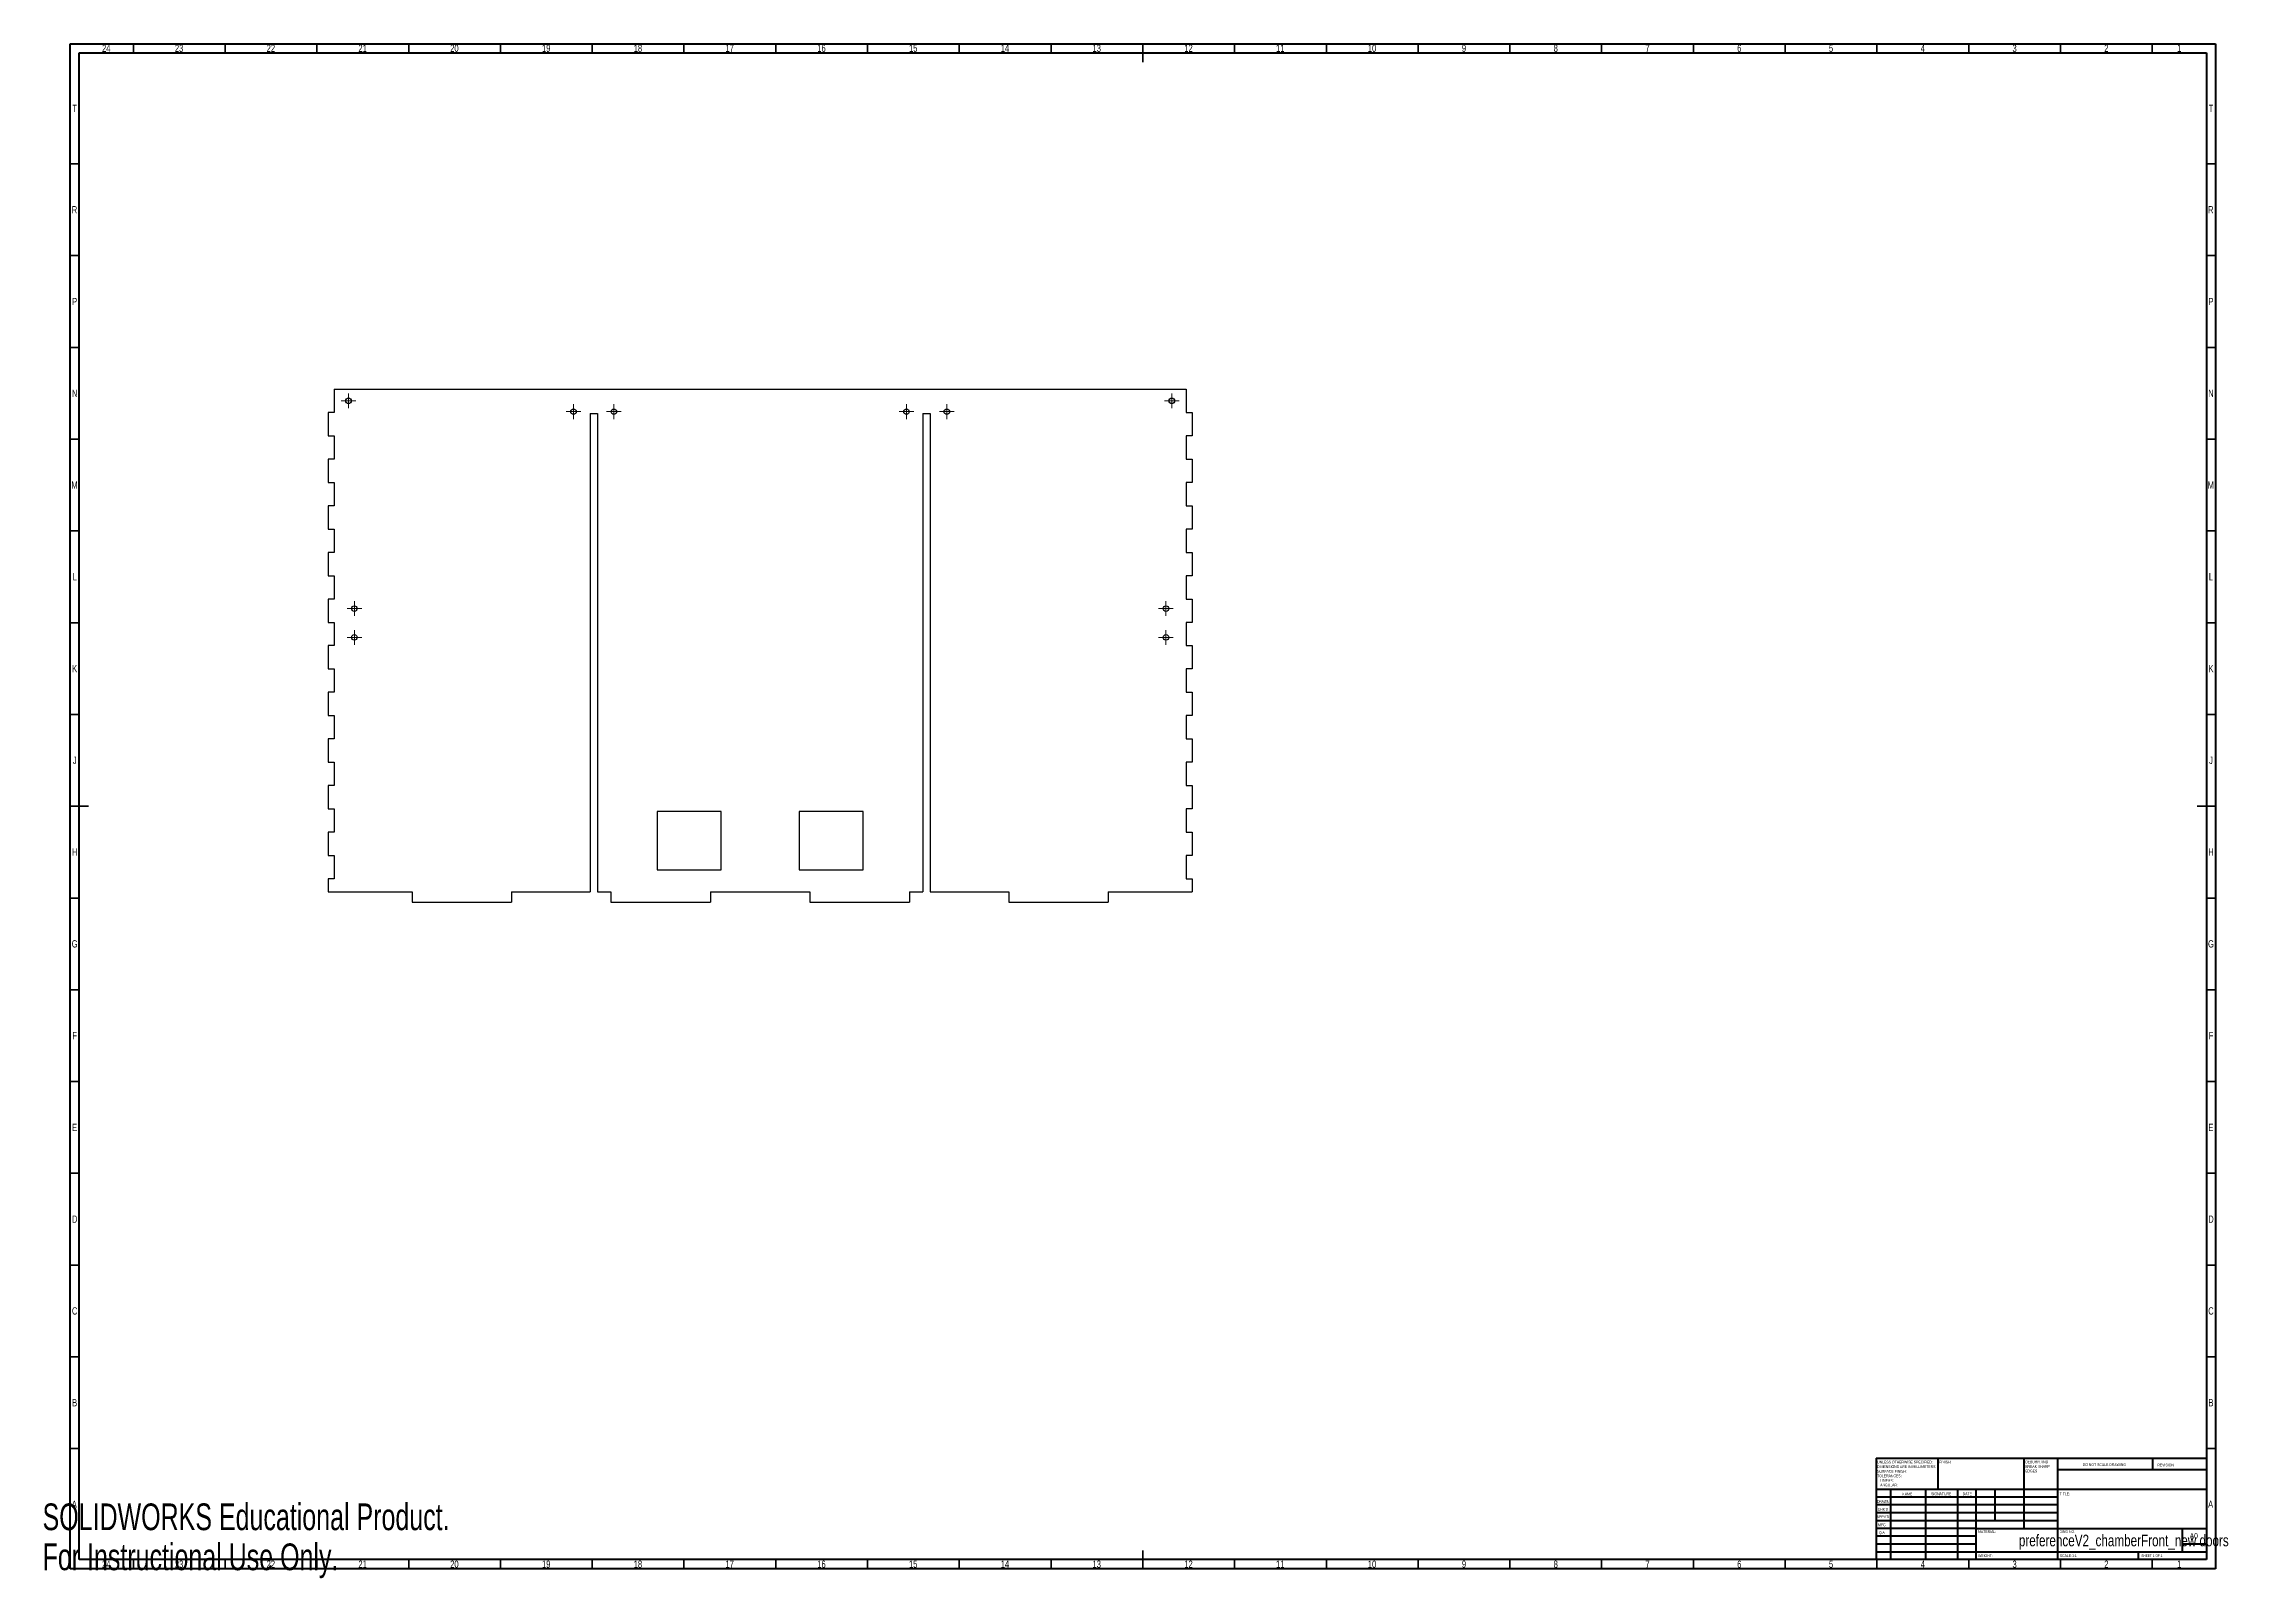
# Model space of a CAD drawing. Header units: millimetres. Extents: x 1 to 1191, y 0 to 836.
import ezdxf

# ---------------------------------------------------------------- set-up
doc = ezdxf.new("R2010")
doc.units = ezdxf.units.MM
doc.styles.add('SLDTEXTSTYLE0', font='TXT', dxfattribs={"width": 0.75})
doc.styles.add('SLDTEXTSTYLE1', font='TXT', dxfattribs={"width": 0.686449})
doc.styles.add('SLDTEXTSTYLE2', font='TXT', dxfattribs={"width": 0.6875})
doc.styles.add('SLDTEXTSTYLE3', font='TXT', dxfattribs={"width": 0.7})

# ---------------------------------------------------------------- blocks, each defined once
blk = doc.blocks.new('SW_CENTERMARKSYMBOL_0')
at = {"color": 0, "linetype": 'Continuous', "lineweight": 18}
for p, q in [((-2.5, 0), (-4, 0)), ((0, 0), (-2.5, 0)), ((0, 2.5), (0, 4)), ((0, 0), (0, 2.5)), ((0, 0), (0, -2.5)), ((0, 0), (2.5, 0)), ((2.5, 0), (4, 0)), ((0, -2.5), (0, -4))]:
    blk.add_line(p, q, dxfattribs=at)
blk = doc.blocks.new('SW_CENTERMARKSYMBOL_1')
at = {"color": 0, "linetype": 'Continuous', "lineweight": 18}
for p, q in [((-2.5, 0), (-4, 0)), ((0, 0), (-2.5, 0)), ((0, 2.5), (0, 4)), ((0, 0), (0, 2.5)), ((0, 0), (0, -2.5)), ((0, 0), (2.5, 0)), ((2.5, 0), (4, 0)), ((0, -2.5), (0, -4))]:
    blk.add_line(p, q, dxfattribs=at)
blk = doc.blocks.new('SW_CENTERMARKSYMBOL_2')
at = {"color": 0, "linetype": 'Continuous', "lineweight": 18}
for p, q in [((-2.5, 0), (-4, 0)), ((0, 0), (-2.5, 0)), ((0, 2.5), (0, 4)), ((0, 0), (0, 2.5)), ((0, 0), (0, -2.5)), ((0, 0), (2.5, 0)), ((2.5, 0), (4, 0)), ((0, -2.5), (0, -4))]:
    blk.add_line(p, q, dxfattribs=at)
blk = doc.blocks.new('SW_CENTERMARKSYMBOL_3')
at = {"color": 0, "linetype": 'Continuous', "lineweight": 18}
for p, q in [((-2.5, 0), (-4, 0)), ((0, 0), (-2.5, 0)), ((0, 2.5), (0, 4)), ((0, 0), (0, 2.5)), ((0, 0), (0, -2.5)), ((0, 0), (2.5, 0)), ((2.5, 0), (4, 0)), ((0, -2.5), (0, -4))]:
    blk.add_line(p, q, dxfattribs=at)
blk = doc.blocks.new('SW_CENTERMARKSYMBOL_4')
at = {"color": 0, "linetype": 'Continuous', "lineweight": 18}
for p, q in [((-2.5, 0), (-4, 0)), ((0, 0), (-2.5, 0)), ((0, 2.5), (0, 4)), ((0, 0), (0, 2.5)), ((0, 0), (0, -2.5)), ((0, 0), (2.5, 0)), ((2.5, 0), (4, 0)), ((0, -2.5), (0, -4))]:
    blk.add_line(p, q, dxfattribs=at)
blk = doc.blocks.new('SW_CENTERMARKSYMBOL_5')
at = {"color": 0, "linetype": 'Continuous', "lineweight": 18}
for p, q in [((-2.5, 0), (-4, 0)), ((0, 0), (-2.5, 0)), ((0, 2.5), (0, 4)), ((0, 0), (0, 2.5)), ((0, 0), (0, -2.5)), ((0, 0), (2.5, 0)), ((2.5, 0), (4, 0)), ((0, -2.5), (0, -4))]:
    blk.add_line(p, q, dxfattribs=at)
blk = doc.blocks.new('SW_CENTERMARKSYMBOL_6')
at = {"color": 0, "linetype": 'Continuous', "lineweight": 18}
for p, q in [((-2.5, 0), (-4, 0)), ((0, 0), (-2.5, 0)), ((0, 2.5), (0, 4)), ((0, 0), (0, 2.5)), ((0, 0), (0, -2.5)), ((0, 0), (2.5, 0)), ((2.5, 0), (4, 0)), ((0, -2.5), (0, -4))]:
    blk.add_line(p, q, dxfattribs=at)
blk = doc.blocks.new('SW_CENTERMARKSYMBOL_7')
at = {"color": 0, "linetype": 'Continuous', "lineweight": 18}
for p, q in [((-2.5, 0), (-4, 0)), ((0, 0), (-2.5, 0)), ((0, 2.5), (0, 4)), ((0, 0), (0, 2.5)), ((0, 0), (0, -2.5)), ((0, 0), (2.5, 0)), ((2.5, 0), (4, 0)), ((0, -2.5), (0, -4))]:
    blk.add_line(p, q, dxfattribs=at)
blk = doc.blocks.new('SW_CENTERMARKSYMBOL_8')
at = {"color": 0, "linetype": 'Continuous', "lineweight": 18}
for p, q in [((-2.5, 0), (-4, 0)), ((0, 0), (-2.5, 0)), ((0, 2.5), (0, 4)), ((0, 0), (0, 2.5)), ((0, 0), (0, -2.5)), ((0, 0), (2.5, 0)), ((2.5, 0), (4, 0)), ((0, -2.5), (0, -4))]:
    blk.add_line(p, q, dxfattribs=at)
blk = doc.blocks.new('SW_CENTERMARKSYMBOL_9')
at = {"color": 0, "linetype": 'Continuous', "lineweight": 18}
for p, q in [((-2.5, 0), (-4, 0)), ((0, 0), (-2.5, 0)), ((0, 2.5), (0, 4)), ((0, 0), (0, 2.5)), ((0, 0), (0, -2.5)), ((0, 0), (2.5, 0)), ((2.5, 0), (4, 0)), ((0, -2.5), (0, -4))]:
    blk.add_line(p, q, dxfattribs=at)

msp = doc.modelspace()

# ---------------------------------------------------------------- linework, layer by layer
at = {"color": 7, "linetype": 'Continuous', "lineweight": 70}
for p, q in [((15, 5), (15, 836)), ((15, 836), (1184, 836)), ((1184, 836), (1184, 5)), ((20, 10), (20, 831)), ((20, 831), (1179, 831)), ((1179, 831), (1179, 10)), ((1184, 5), (15, 5)), ((1179, 10), (20, 10))]:
    msp.add_line(p, q, dxfattribs=at)
at = {"color": 7, "linetype": 'Continuous', "lineweight": 35}
for p, q in [((49.5, 831), (49.5, 836)), ((99.5, 831), (99.5, 836)), ((149.5, 831), (149.5, 836)), ((199.5, 831), (199.5, 836)), ((249.5, 831), (249.5, 836)), ((299.5, 831), (299.5, 836)), ((349.5, 831), (349.5, 836)), ((399.5, 831), (399.5, 836)), ((449.5, 831), (449.5, 836)), ((499.5, 831), (499.5, 836)), ((549.5, 831), (549.5, 836)), ((599.5, 836), (599.5, 826)), ((599.5, 831), (599.5, 836)), ((649.5, 831), (649.5, 836)), ((699.5, 831), (699.5, 836)), ((749.5, 831), (749.5, 836)), ((799.5, 831), (799.5, 836)), ((849.5, 831), (849.5, 836)), ((899.5, 831), (899.5, 836)), ((949.5, 831), (949.5, 836)), ((999.5, 831), (999.5, 836)), ((1049.5, 831), (1049.5, 836)), ((1099.5, 831), (1099.5, 836)), ((1149.5, 831), (1149.5, 836)), ((20, 770.5), (15, 770.5)), ((1179, 770.5), (1184, 770.5)), ((20, 720.5), (15, 720.5)), ((1179, 720.5), (1184, 720.5)), ((20, 670.5), (15, 670.5)), ((1179, 670.5), (1184, 670.5)), ((20, 620.5), (15, 620.5)), ((1179, 620.5), (1184, 620.5)), ((20, 570.5), (15, 570.5)), ((1179, 570.5), (1184, 570.5)), ((20, 520.5), (15, 520.5)), ((1179, 520.5), (1184, 520.5)), ((20, 470.5), (15, 470.5)), ((1179, 470.5), (1184, 470.5)), ((15, 420.5), (25, 420.5)), ((20, 420.5), (15, 420.5)), ((1184, 420.5), (1174, 420.5)), ((1179, 420.5), (1184, 420.5)), ((20, 370.5), (15, 370.5)), ((1179, 370.5), (1184, 370.5)), ((20, 320.5), (15, 320.5)), ((1179, 320.5), (1184, 320.5)), ((20, 270.5), (15, 270.5)), ((1179, 270.5), (1184, 270.5)), ((20, 220.5), (15, 220.5)), ((1179, 220.5), (1184, 220.5)), ((20, 170.5), (15, 170.5)), ((1179, 170.5), (1184, 170.5)), ((20, 120.5), (15, 120.5)), ((1179, 120.5), (1184, 120.5)), ((20, 70.5), (15, 70.5)), ((1179, 70.5), (1184, 70.5)), ((599.5, 5), (599.5, 15)), ((49.5, 10), (49.5, 5)), ((99.5, 10), (99.5, 5)), ((149.5, 10), (149.5, 5)), ((199.5, 10), (199.5, 5)), ((249.5, 10), (249.5, 5)), ((299.5, 10), (299.5, 5)), ((349.5, 10), (349.5, 5)), ((399.5, 10), (399.5, 5)), ((449.5, 10), (449.5, 5)), ((499.5, 10), (499.5, 5)), ((549.5, 10), (549.5, 5)), ((599.5, 10), (599.5, 5)), ((649.5, 10), (649.5, 5)), ((699.5, 10), (699.5, 5)), ((749.5, 10), (749.5, 5)), ((799.5, 10), (799.5, 5)), ((849.5, 10), (849.5, 5)), ((899.5, 10), (899.5, 5)), ((949.5, 10), (949.5, 5)), ((999.5, 10), (999.5, 5)), ((1049.5, 10), (1049.5, 5)), ((1099.5, 10), (1099.5, 5)), ((1149.5, 10), (1149.5, 5))]:
    msp.add_line(p, q, dxfattribs=at)
at = {"color": 7, "linetype": 'Continuous', "lineweight": 25}
for p, q in [((158.8, 647.7), (623.2, 647.7)), ((158.8, 647.7), (158.8, 635)), ((623.2, 647.7), (623.2, 635)), ((158.8, 635), (155.6, 635)), ((155.6, 635), (155.6, 622.3)), ((298.3, 634.5), (298.3, 373.9)), ((298.3, 634.5), (302.3, 634.5)), ((302.3, 634.5), (302.3, 373.9)), ((479.7, 634.5), (479.7, 373.9)), ((479.7, 634.5), (483.7, 634.5)), ((483.7, 634.5), (483.7, 373.9)), ((623.2, 635), (626.4, 635)), ((626.4, 635), (626.4, 622.3)), ((155.6, 622.3), (158.8, 622.3)), ((158.8, 622.3), (158.8, 609.6)), ((623.2, 622.3), (623.2, 609.6)), ((626.4, 622.3), (623.2, 622.3)), ((158.8, 609.6), (155.6, 609.6)), ((155.6, 609.6), (155.6, 596.9)), ((623.2, 609.6), (626.4, 609.6)), ((626.4, 609.6), (626.4, 596.9)), ((155.6, 596.9), (158.8, 596.9)), ((158.8, 596.9), (158.8, 584.2)), ((623.2, 596.9), (623.2, 584.2)), ((626.4, 596.9), (623.2, 596.9)), ((158.8, 584.2), (155.6, 584.2)), ((155.6, 584.2), (155.6, 571.5)), ((623.2, 584.2), (626.4, 584.2)), ((626.4, 584.2), (626.4, 571.5)), ((155.6, 571.5), (158.8, 571.5)), ((158.8, 571.5), (158.8, 558.8)), ((623.2, 571.5), (623.2, 558.8)), ((626.4, 571.5), (623.2, 571.5)), ((158.8, 558.8), (155.6, 558.8)), ((155.6, 558.8), (155.6, 546.1)), ((623.2, 558.8), (626.4, 558.8)), ((626.4, 558.8), (626.4, 546.1)), ((155.6, 546.1), (158.8, 546.1)), ((158.8, 546.1), (158.8, 533.4)), ((623.2, 546.1), (623.2, 533.4)), ((626.4, 546.1), (623.2, 546.1)), ((155.6, 533.4), (155.6, 520.7)), ((158.8, 533.4), (155.6, 533.4)), ((623.2, 533.4), (626.4, 533.4)), ((626.4, 533.4), (626.4, 520.7)), ((155.6, 520.7), (158.8, 520.7)), ((158.8, 520.7), (158.8, 508)), ((623.2, 520.7), (623.2, 508)), ((626.4, 520.7), (623.2, 520.7)), ((158.8, 508), (155.6, 508)), ((155.6, 508), (155.6, 495.3)), ((623.2, 508), (626.4, 508)), ((626.4, 508), (626.4, 495.3)), ((155.6, 495.3), (158.8, 495.3)), ((158.8, 495.3), (158.8, 482.6)), ((623.2, 495.3), (623.2, 482.6)), ((626.4, 495.3), (623.2, 495.3)), ((158.8, 482.6), (155.6, 482.6)), ((155.6, 482.6), (155.6, 469.9)), ((623.2, 482.6), (626.4, 482.6)), ((626.4, 482.6), (626.4, 469.9)), ((155.6, 469.9), (158.8, 469.9)), ((158.8, 469.9), (158.8, 457.2)), ((623.2, 469.9), (623.2, 457.2)), ((626.4, 469.9), (623.2, 469.9)), ((158.8, 457.2), (155.6, 457.2)), ((155.6, 457.2), (155.6, 444.5)), ((623.2, 457.2), (626.4, 457.2)), ((626.4, 457.2), (626.4, 444.5)), ((155.6, 444.5), (158.8, 444.5)), ((158.8, 444.5), (158.8, 431.8)), ((623.2, 444.5), (623.2, 431.8)), ((626.4, 444.5), (623.2, 444.5)), ((155.6, 431.8), (155.6, 419.1)), ((158.8, 431.8), (155.6, 431.8)), ((623.2, 431.8), (626.4, 431.8)), ((626.4, 431.8), (626.4, 419.1)), ((155.6, 419.1), (158.8, 419.1)), ((158.8, 419.1), (158.8, 406.4)), ((334.8, 417.7), (334.8, 385.9)), ((369.8, 417.7), (334.8, 417.7)), ((369.8, 385.9), (369.8, 417.7)), ((412.2, 417.7), (412.2, 385.9)), ((447.2, 417.7), (412.2, 417.7)), ((447.2, 385.9), (447.2, 417.7)), ((623.2, 419.1), (623.2, 406.4)), ((626.4, 419.1), (623.2, 419.1)), ((158.8, 406.4), (155.6, 406.4)), ((155.6, 406.4), (155.6, 393.7)), ((623.2, 406.4), (626.4, 406.4)), ((626.4, 406.4), (626.4, 393.7)), ((155.6, 393.7), (158.8, 393.7)), ((158.8, 393.7), (158.8, 381)), ((623.2, 393.7), (623.2, 381)), ((626.4, 393.7), (623.2, 393.7)), ((155.6, 381), (155.6, 373.9)), ((158.8, 381), (155.6, 381)), ((334.8, 385.9), (369.8, 385.9)), ((412.2, 385.9), (447.2, 385.9)), ((623.2, 381), (626.4, 381)), ((626.4, 381), (626.4, 373.9)), ((155.6, 373.9), (201.4, 373.9)), ((201.4, 373.9), (201.4, 368.3)), ((255.5, 373.9), (255.5, 368.3)), ((255.5, 373.9), (298.3, 373.9)), ((302.3, 373.9), (309.7, 373.9)), ((309.7, 373.9), (309.7, 368.3)), ((363.9, 373.9), (363.9, 368.3)), ((363.9, 373.9), (418.1, 373.9)), ((418.1, 373.9), (418.1, 368.3)), ((472.3, 373.9), (472.3, 368.3)), ((472.3, 373.9), (479.7, 373.9)), ((483.7, 373.9), (526.5, 373.9)), ((526.5, 373.9), (526.5, 368.3)), ((580.7, 373.9), (580.7, 368.3)), ((580.7, 373.9), (626.4, 373.9)), ((201.4, 368.3), (255.5, 368.3)), ((309.7, 368.3), (363.9, 368.3)), ((418.1, 368.3), (472.3, 368.3)), ((526.5, 368.3), (580.7, 368.3))]:
    msp.add_line(p, q, dxfattribs=at)
at = {"color": 7, "linetype": 'Continuous', "lineweight": 50}
for p, q in [((999, 65.2), (1179, 65.2)), ((999, 65.2), (999, 10)), ((1032.8, 48.2), (1032.8, 65.2)), ((1079.6, 65.2), (1079.6, 27)), ((1097.8, 65.2), (1097.8, 10)), ((1149.8, 58.9), (1149.8, 65.2)), ((1179, 48.2), (999, 48.2)), ((1006.8, 48.2), (1006.8, 10)), ((1026, 48.2), (1026, 10)), ((1043.4, 48.2), (1043.4, 10)), ((1053.6, 10), (1053.6, 48.2)), ((1064, 31.2), (1064, 48.2)), ((1179, 58.9), (1097.8, 58.9)), ((1097.8, 44), (999, 44)), ((1097.8, 39.8), (999, 39.8)), ((1097.8, 35.5), (999, 35.5)), ((1097.8, 31.2), (999, 31.2)), ((1053.6, 27), (999, 27)), ((1053.6, 27), (1179, 27)), ((1166, 14.2), (1166, 27)), ((1053.6, 22.7), (999, 22.7)), ((1053.6, 18.5), (999, 18.5)), ((999, 14.2), (1179, 14.2)), ((1142, 10), (1142, 14.2)), ((1179, 18.5), (1166, 18.5))]:
    msp.add_line(p, q, dxfattribs=at)
at = {"color": 7, "linetype": 'Continuous', "lineweight": 25}
for centre in [(166.7, 641.4), (166.7, 641.4), (615.3, 641.4), (615.3, 641.4), (289.3, 635.5), (289.3, 635.5), (311.3, 635.5), (311.3, 635.5), (470.7, 635.5), (470.7, 635.5), (492.7, 635.5), (492.7, 635.5), (169.9, 528.2), (169.9, 528.2), (612.1, 528.2), (612.1, 528.2), (169.9, 512.5), (169.9, 512.5), (612.1, 512.5), (612.1, 512.5)]:
    msp.add_circle(centre, 1.5, dxfattribs=at)

# ---------------------------------------------------------------- block references
at = {"color": 7, "linetype": 'Continuous', "lineweight": 0}
for name, p in [('SW_CENTERMARKSYMBOL_9', (166.7, 641.4)), ('SW_CENTERMARKSYMBOL_8', (615.3, 641.4)), ('SW_CENTERMARKSYMBOL_3', (289.3, 635.5)), ('SW_CENTERMARKSYMBOL_2', (311.3, 635.5)), ('SW_CENTERMARKSYMBOL_1', (470.7, 635.5)), ('SW_CENTERMARKSYMBOL_0', (492.7, 635.5)), ('SW_CENTERMARKSYMBOL_6', (169.9, 528.2)), ('SW_CENTERMARKSYMBOL_7', (612.1, 528.2)), ('SW_CENTERMARKSYMBOL_5', (169.9, 512.5)), ('SW_CENTERMARKSYMBOL_4', (612.1, 512.5))]:
    msp.add_blockref(name, p, dxfattribs=at)

# ---------------------------------------------------------------- texts
for s, insert, char_height, attachment_point, style in [('24', (34.7, 835.5), 3.97, 2, 'SLDTEXTSTYLE0'), ('23', (74.4, 835.5), 3.97, 2, 'SLDTEXTSTYLE0'), ('22', (124.4, 835.5), 3.97, 2, 'SLDTEXTSTYLE0'), ('21', (174.4, 835.5), 3.97, 2, 'SLDTEXTSTYLE0'), ('20', (224.4, 835.5), 3.97, 2, 'SLDTEXTSTYLE0'), ('19', (274.4, 835.5), 3.97, 2, 'SLDTEXTSTYLE0'), ('18', (324.4, 835.5), 3.97, 2, 'SLDTEXTSTYLE0'), ('17', (374.4, 835.5), 3.97, 2, 'SLDTEXTSTYLE0'), ('16', (424.4, 835.5), 3.97, 2, 'SLDTEXTSTYLE0'), ('15', (474.4, 835.5), 3.97, 2, 'SLDTEXTSTYLE0'), ('14', (524.4, 835.5), 3.97, 2, 'SLDTEXTSTYLE0'), ('13', (574.4, 835.5), 3.97, 2, 'SLDTEXTSTYLE0'), ('12', (624.4, 835.5), 3.97, 2, 'SLDTEXTSTYLE0'), ('11', (674.4, 835.5), 3.97, 2, 'SLDTEXTSTYLE0'), ('10', (724.4, 835.5), 3.97, 2, 'SLDTEXTSTYLE0'), ('9', (774.5, 835.5), 3.97, 2, 'SLDTEXTSTYLE0'), ('8', (824.5, 835.5), 3.97, 2, 'SLDTEXTSTYLE0'), ('7', (874.5, 835.5), 3.97, 2, 'SLDTEXTSTYLE0'), ('6', (924.5, 835.5), 3.97, 2, 'SLDTEXTSTYLE0'), ('5', (974.5, 835.5), 3.97, 2, 'SLDTEXTSTYLE0'), ('4', (1024.5, 835.5), 3.97, 2, 'SLDTEXTSTYLE0'), ('3', (1074.5, 835.5), 3.97, 2, 'SLDTEXTSTYLE0'), ('2', (1124.5, 835.5), 3.97, 2, 'SLDTEXTSTYLE0'), ('1', (1164.2, 835.5), 3.97, 2, 'SLDTEXTSTYLE0'), ('T', (17.5, 802.7), 3.97, 2, 'SLDTEXTSTYLE0'), ('T', (1181.5, 802.7), 3.97, 2, 'SLDTEXTSTYLE0'), ('R', (17.4, 747.5), 3.97, 2, 'SLDTEXTSTYLE0'), ('R', (1181.4, 747.5), 3.97, 2, 'SLDTEXTSTYLE0'), ('P', (17.5, 697.5), 3.97, 2, 'SLDTEXTSTYLE0'), ('P', (1181.5, 697.5), 3.97, 2, 'SLDTEXTSTYLE0'), ('N', (17.5, 647.5), 3.97, 2, 'SLDTEXTSTYLE0'), ('N', (1181.5, 647.5), 3.97, 2, 'SLDTEXTSTYLE0'), ('M', (17.4, 597.5), 3.97, 2, 'SLDTEXTSTYLE0'), ('M', (1181.4, 597.5), 3.97, 2, 'SLDTEXTSTYLE0'), ('L', (17.5, 547.5), 3.97, 2, 'SLDTEXTSTYLE0'), ('L', (1181.5, 547.5), 3.97, 2, 'SLDTEXTSTYLE0'), ('K', (17.5, 497.5), 3.97, 2, 'SLDTEXTSTYLE0'), ('K', (1181.5, 497.5), 3.97, 2, 'SLDTEXTSTYLE0'), ('J', (17.5, 447.5), 3.97, 2, 'SLDTEXTSTYLE0'), ('J', (1181.5, 447.5), 3.97, 2, 'SLDTEXTSTYLE0'), ('H', (17.5, 397.5), 3.97, 2, 'SLDTEXTSTYLE0'), ('H', (1181.5, 397.5), 3.97, 2, 'SLDTEXTSTYLE0'), ('G', (17.5, 347.5), 3.97, 2, 'SLDTEXTSTYLE0'), ('G', (1181.5, 347.5), 3.97, 2, 'SLDTEXTSTYLE0'), ('F', (17.5, 297.5), 3.97, 2, 'SLDTEXTSTYLE0'), ('F', (1181.5, 297.5), 3.97, 2, 'SLDTEXTSTYLE0'), ('E', (17.5, 247.5), 3.97, 2, 'SLDTEXTSTYLE0'), ('E', (1181.5, 247.5), 3.97, 2, 'SLDTEXTSTYLE0'), ('D', (17.5, 197.5), 3.97, 2, 'SLDTEXTSTYLE0'), ('D', (1181.5, 197.5), 3.97, 2, 'SLDTEXTSTYLE0'), ('C', (17.5, 147.5), 3.97, 2, 'SLDTEXTSTYLE0'), ('C', (1181.5, 147.5), 3.97, 2, 'SLDTEXTSTYLE0'), ('B', (17.5, 97.5), 3.97, 2, 'SLDTEXTSTYLE0'), ('B', (1181.5, 97.5), 3.97, 2, 'SLDTEXTSTYLE0'), ('UNLESS OTHERWISE SPECIFIED:', (999.6, 63.9), 1.5, 1, 'SLDTEXTSTYLE0'), ('DIMENSIONS ARE IN MILLIMETERS', (999.6, 61.4), 1.5, 1, 'SLDTEXTSTYLE0'), ('FINISH:', (1033.4, 63.9), 1.5, 1, 'SLDTEXTSTYLE0'), ('DEBURR AND', (1080.3, 64), 1.5, 1, 'SLDTEXTSTYLE0'), ('BREAK SHARP', (1080.3, 61.5), 1.5, 1, 'SLDTEXTSTYLE0'), ('DO NOT SCALE DRAWING', (1111.6, 62.5), 1.5, 1, 'SLDTEXTSTYLE0'), ('REVISION', (1152.3, 62.3), 1.5, 1, 'SLDTEXTSTYLE0'), ('TOLERANCES:', (999.6, 56.4), 1.5, 1, 'SLDTEXTSTYLE0'), ('SURFACE FINISH:', (999.6, 58.9), 1.5, 1, 'SLDTEXTSTYLE0'), ('ANGULAR:', (1001.3, 51.4), 1.5, 1, 'SLDTEXTSTYLE0'), ('LINEAR:', (1001.3, 53.9), 1.5, 1, 'SLDTEXTSTYLE0'), ('EDGES', (1080.3, 59), 1.5, 1, 'SLDTEXTSTYLE0'), ('A', (17.3, 42.2), 3.97, 2, 'SLDTEXTSTYLE0'), ('DRAWN', (999.6, 42.4), 1.5, 1, 'SLDTEXTSTYLE1'), ("CHK'D", (999.9, 38.2), 1.5, 1, 'SLDTEXTSTYLE0'), ('NAME', (1013.3, 46.5), 1.5, 1, 'SLDTEXTSTYLE0'), ('SIGNATURE', (1029, 46.6), 1.5, 1, 'SLDTEXTSTYLE0'), ('DATE', (1046.2, 46.6), 1.5, 1, 'SLDTEXTSTYLE0'), ('TITLE:', (1099.1, 46.6), 1.5, 1, 'SLDTEXTSTYLE0'), ('A', (1181.3, 42.2), 3.97, 2, 'SLDTEXTSTYLE0'), ("APPV'D", (999.4, 34.1), 1.5, 1, 'SLDTEXTSTYLE0'), ('MFG', (1000.1, 29.7), 1.5, 1, 'SLDTEXTSTYLE0'), ('Q.A', (1000.5, 25.5), 1.5, 1, 'SLDTEXTSTYLE0'), ('MATERIAL:', (1054.6, 26), 1.5, 1, 'SLDTEXTSTYLE0'), ('preferenceV2_chamberFront_new doors', (1134, 23.6), 6.35, 2, 'SLDTEXTSTYLE0'), ('DWG NO.', (1099, 26), 1.5, 1, 'SLDTEXTSTYLE0'), ('A0', (1169.9, 24.4), 2.91, 1, 'SLDTEXTSTYLE0'), ('WEIGHT:', (1054.6, 12.9), 1.5, 1, 'SLDTEXTSTYLE0'), ('SCALE:1:1', (1099.1, 12.9), 1.5, 1, 'SLDTEXTSTYLE0'), ('SHEET 1 OF 1', (1143.5, 12.9), 1.5, 1, 'SLDTEXTSTYLE2'), ('24', (34.7, 9.5), 3.97, 2, 'SLDTEXTSTYLE0'), ('23', (74.4, 9.5), 3.97, 2, 'SLDTEXTSTYLE0'), ('22', (124.4, 9.5), 3.97, 2, 'SLDTEXTSTYLE0'), ('21', (174.4, 9.5), 3.97, 2, 'SLDTEXTSTYLE0'), ('20', (224.4, 9.5), 3.97, 2, 'SLDTEXTSTYLE0'), ('19', (274.4, 9.5), 3.97, 2, 'SLDTEXTSTYLE0'), ('18', (324.4, 9.5), 3.97, 2, 'SLDTEXTSTYLE0'), ('17', (374.4, 9.5), 3.97, 2, 'SLDTEXTSTYLE0'), ('16', (424.4, 9.5), 3.97, 2, 'SLDTEXTSTYLE0'), ('15', (474.4, 9.5), 3.97, 2, 'SLDTEXTSTYLE0'), ('14', (524.4, 9.5), 3.97, 2, 'SLDTEXTSTYLE0'), ('13', (574.4, 9.5), 3.97, 2, 'SLDTEXTSTYLE0'), ('12', (624.4, 9.5), 3.97, 2, 'SLDTEXTSTYLE0'), ('11', (674.4, 9.5), 3.97, 2, 'SLDTEXTSTYLE0'), ('10', (724.4, 9.5), 3.97, 2, 'SLDTEXTSTYLE0'), ('9', (774.5, 9.5), 3.97, 2, 'SLDTEXTSTYLE0'), ('8', (824.5, 9.5), 3.97, 2, 'SLDTEXTSTYLE0'), ('7', (874.5, 9.5), 3.97, 2, 'SLDTEXTSTYLE0'), ('6', (924.5, 9.5), 3.97, 2, 'SLDTEXTSTYLE0'), ('5', (974.5, 9.5), 3.97, 2, 'SLDTEXTSTYLE0'), ('4', (1024.5, 9.5), 3.97, 2, 'SLDTEXTSTYLE0'), ('3', (1074.5, 9.5), 3.97, 2, 'SLDTEXTSTYLE0'), ('2', (1124.5, 9.5), 3.97, 2, 'SLDTEXTSTYLE0'), ('1', (1164.2, 9.5), 3.97, 2, 'SLDTEXTSTYLE0')]:
    msp.add_mtext(s, dxfattribs=dict(at, insert=insert, char_height=char_height, attachment_point=attachment_point, style=style))
at = {"color": 7, "linetype": 'Continuous', "char_height": 14.549, "attachment_point": 1, "style": 'SLDTEXTSTYLE3'}
for s, insert in [('SOLIDWORKS Educational Product.', (0, 40.6)), ('For Instructional Use Only.', (0, 18.8))]:
    msp.add_mtext(s, dxfattribs=dict(at, insert=insert))

doc.saveas('drawing.dxf')
